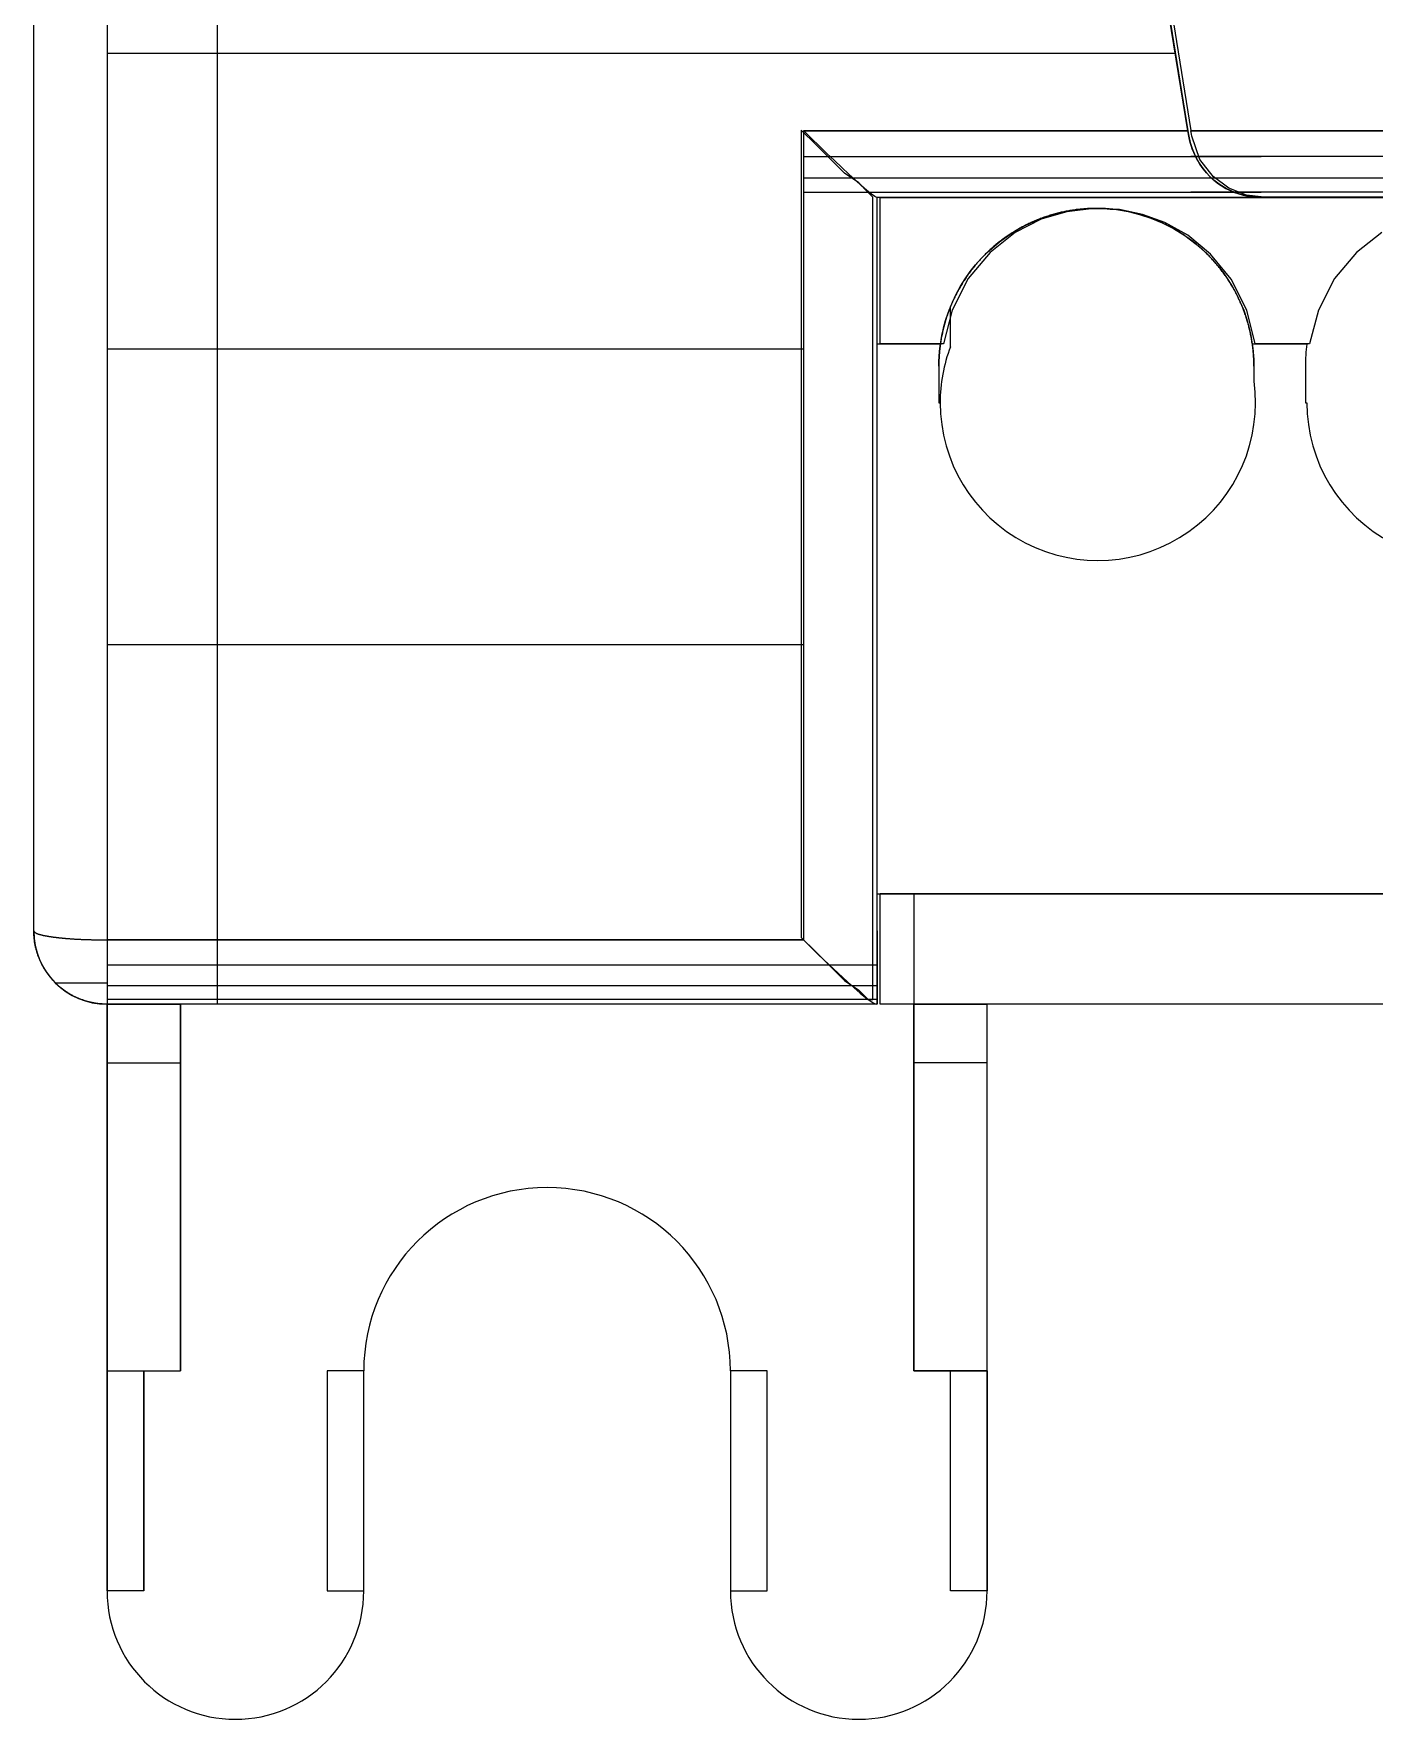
# Paper-space layout 'Sample Network Drawing - A1 Sheet' of a CAD drawing. Extents: x 49 to 806, y 22 to 564.
# Drawn here: x 716.643 to 718.471, y 238.801 to 241.099 of the extents above; entities that cross this region are included whole.
import ezdxf

# ---------------------------------------------------------------- set-up
doc = ezdxf.new("R2010")
doc.units = 0
doc.layers.add('N-EQPM', color=4, linetype='Continuous', lineweight=25)

psp = doc.layouts.new('Sample Network Drawing - A1 Sheet')

# ---------------------------------------------------------------- linework, layer by layer
at = {"layer": 'N-EQPM'}
for p, q in [((716.6428, 239.8761), (716.6428, 242.4011)), ((716.8928, 242.4011), (716.8928, 239.7761)), ((718.3166, 240.8761), (717.7924, 240.8761)), ((717.7928, 240.8761), (717.7928, 240.8761)), ((726.3928, 240.8761), (717.7928, 240.8761)), ((717.7928, 239.7761), (717.7928, 240.8761)), ((717.7928, 240.8761), (717.7928, 240.8761)), ((717.7928, 240.6761), (717.7928, 240.8761)), ((718.3166, 240.8761), (718.3166, 240.8761)), ((725.8349, 240.8761), (718.3166, 240.8761)), ((717.8928, 240.7275), (717.8928, 240.7275)), ((717.8928, 240.6725), (717.8928, 240.7275)), ((717.8928, 240.6725), (717.8928, 240.7275)), ((717.8928, 240.6725), (717.8928, 240.7275)), ((717.7928, 239.9261), (717.7928, 240.6761)), ((717.8789, 240.6761), (717.7928, 240.6761)), ((717.7928, 239.9261), (717.7928, 240.6761)), ((717.8928, 240.6725), (717.8928, 240.6725)), ((718.3789, 240.6761), (718.3047, 240.6761)), ((717.8768, 240.6461), (717.8768, 240.6461)), ((717.8768, 240.6461), (717.8768, 240.5961)), ((717.8768, 240.6461), (717.8768, 240.5961)), ((717.8768, 240.6461), (717.8768, 240.5961)), ((717.8768, 240.6461), (717.8768, 240.5961)), ((718.3068, 240.6254), (718.3068, 240.6461)), ((718.3768, 240.6461), (718.3768, 240.5961)), ((717.8768, 240.5961), (717.8768, 240.5961)), ((717.8788, 240.5961), (717.8768, 240.5961)), ((717.8768, 240.5961), (717.8788, 240.5961)), ((718.3768, 240.5961), (718.3788, 240.5961)), ((726.3928, 239.9261), (717.7928, 239.9261)), ((717.7928, 239.7761), (717.7928, 239.9261)), ((717.8428, 239.9261), (717.8428, 239.9261)), ((717.8428, 239.9261), (717.8428, 239.9261)), ((717.8428, 239.9261), (717.8428, 239.2761)), ((717.8428, 239.9261), (717.8429, 239.7761)), ((717.7928, 239.8761), (717.7928, 239.7761)), ((717.7928, 239.8761), (717.7928, 239.7761)), ((717.7928, 239.8761), (717.7928, 239.8761)), ((717.7928, 239.8761), (717.7928, 239.8761)), ((717.7928, 239.8761), (717.7928, 239.7761)), ((716.7428, 239.6961), (716.7428, 239.7761)), ((716.7428, 239.7761), (716.8428, 239.7761)), ((716.7428, 239.6961), (716.7428, 239.7761)), ((716.7428, 239.7761), (716.7428, 239.7761)), ((716.7428, 239.7761), (716.7428, 238.9761)), ((716.7428, 239.7761), (716.7428, 238.9761)), ((716.8428, 239.6961), (716.8428, 239.7761)), ((716.8428, 239.7761), (716.8428, 239.7761)), ((716.8428, 239.7761), (716.8428, 239.2761)), ((716.8428, 239.6961), (716.8428, 239.7761)), ((717.7928, 239.7761), (716.8928, 239.7761)), ((717.7928, 239.7761), (717.7928, 239.7761)), ((717.7928, 239.7761), (717.7928, 239.7761)), ((717.8428, 239.6961), (717.8428, 239.7761)), ((717.8428, 239.7761), (717.9428, 239.7761)), ((717.8429, 239.7761), (717.8428, 239.7761)), ((717.8428, 239.6961), (717.8428, 239.7761)), ((717.9428, 239.6961), (717.9428, 239.7761)), ((717.9428, 238.9761), (717.9428, 239.7761)), ((717.9428, 239.7761), (717.9428, 239.7761)), ((717.9428, 239.6961), (717.9428, 239.7761)), ((717.9428, 238.9761), (717.9428, 239.7761)), ((719.4078, 239.7761), (717.9428, 239.7761)), ((716.7428, 239.6961), (716.8428, 239.6961)), ((716.7428, 239.2761), (716.7428, 239.6961)), ((716.7428, 239.6961), (716.8428, 239.6961)), ((716.7428, 239.2761), (716.7428, 239.6961)), ((716.8428, 239.2761), (716.8428, 239.6961)), ((716.8428, 239.2761), (716.8428, 239.6961)), ((717.9428, 239.6961), (717.8428, 239.6961)), ((717.8428, 239.2761), (717.8428, 239.6961)), ((717.9428, 239.6961), (717.8428, 239.6961)), ((717.8428, 239.2761), (717.8428, 239.6961)), ((717.9428, 239.2761), (717.9428, 239.6961)), ((717.9428, 239.2761), (717.9428, 239.6961)), ((716.7428, 239.2761), (716.8428, 239.2761)), ((716.7428, 239.2761), (716.8428, 239.2761)), ((716.7428, 239.2761), (716.7428, 239.2761)), ((716.7428, 239.2761), (716.7928, 239.2761)), ((716.7428, 239.2761), (716.7428, 239.2761)), ((716.7428, 239.2761), (716.7428, 238.9761)), ((716.7928, 239.2761), (716.8428, 239.2761)), ((716.8428, 239.2761), (716.8428, 239.2761)), ((716.8428, 239.2761), (716.8428, 239.2761)), ((717.0928, 238.9761), (717.0928, 239.2761)), ((717.5928, 239.2761), (717.5928, 239.2761)), ((717.5928, 239.2761), (717.5928, 238.9761)), ((717.5928, 239.2761), (717.5928, 238.9761)), ((717.5928, 239.2761), (717.5928, 238.9761)), ((717.9428, 239.2761), (717.8428, 239.2761)), ((717.8428, 239.2761), (717.8428, 239.2761)), ((717.9428, 239.2761), (717.8428, 239.2761)), ((717.8428, 239.2761), (717.8428, 239.2761)), ((717.8428, 239.2761), (717.8928, 239.2761)), ((717.8928, 239.2761), (717.9428, 239.2761)), ((717.9428, 239.2761), (717.9428, 239.2761)), ((717.9428, 238.9761), (717.9428, 239.2761)), ((717.9428, 239.2761), (717.9428, 239.2761)), ((716.7428, 238.9761), (716.7428, 238.9761)), ((717.5928, 238.9761), (717.5928, 238.9761)), ((717.9428, 238.9761), (717.9428, 238.9761))]:
    psp.add_line(p, q, dxfattribs=at)
at = {"layer": 'N-EQPM', "flags": 128}
for points in [[(718.2167, 240.9669), (718.2171, 240.9644), (718.2175, 240.962), (718.2179, 240.9596), (718.2175, 240.962), (718.2171, 240.9644), (718.2167, 240.9669), (718.1757, 241.2213), (718.1381, 241.4761), (718.1757, 241.2214)], [(717.7872, 239.7823), (717.7872, 240.147), (717.7872, 240.5117), (717.7872, 240.8764), (717.7807, 240.883), (717.7677, 240.896), (717.7482, 240.909), (717.7286, 240.9285), (717.7091, 240.9481), (717.6895, 240.9676), (717.6895, 240.6029), (717.6895, 240.2317), (717.6895, 239.867), (717.7091, 239.8474), (717.7286, 239.8279), (717.7482, 239.8083), (717.7677, 239.7953), (717.7807, 239.7823)], [(717.7926, 240.8762), (717.7899, 240.8774), (717.7852, 240.8807), (717.779, 240.8857), (717.7717, 240.8921), (717.7634, 240.8995), (717.7543, 240.9078), (717.7447, 240.9167), (717.7347, 240.9262), (717.7244, 240.9361), (717.7139, 240.9463), (717.7035, 240.9565), (717.6931, 240.9668), (718.2165, 240.9668), (718.217, 240.9644), (718.2174, 240.962), (718.2178, 240.9596), (718.2196, 240.9509), (718.2221, 240.9427), (718.2288, 240.9278), (718.2371, 240.9151), (718.2467, 240.9044), (718.2572, 240.8955), (718.2685, 240.8883), (718.2802, 240.8829), (718.2922, 240.8791), (718.3042, 240.8769), (718.3163, 240.8762)], [(718.2208, 240.9669), (725.9302, 240.9669), (725.9227, 240.9376), (725.9094, 240.9147), (725.8919, 240.8972), (725.8722, 240.8854), (725.8515, 240.8786), (725.8308, 240.8764), (718.3205, 240.8764), (718.2966, 240.8793), (718.2726, 240.8886), (718.2512, 240.9047), (718.2329, 240.9279), (718.2218, 240.9597), (718.2215, 240.9622), (718.2211, 240.9648)], [(718.3166, 240.8761), (718.3105, 240.8763), (718.3045, 240.8769), (718.2985, 240.8778), (718.2925, 240.8791), (718.2865, 240.8808), (718.2805, 240.8829), (718.2746, 240.8854), (718.2688, 240.8883), (718.2631, 240.8917), (718.2575, 240.8955), (718.2522, 240.8997), (718.247, 240.9043), (718.2421, 240.9095), (718.2374, 240.9151), (718.2331, 240.9212), (718.2291, 240.9278), (718.2255, 240.935), (718.2224, 240.9427), (718.2199, 240.9509), (718.2189, 240.9552), (718.2181, 240.9596), (718.2189, 240.9552), (718.2199, 240.9509), (718.2224, 240.9427), (718.2255, 240.935), (718.2291, 240.9278), (718.2331, 240.9212), (718.2374, 240.9151), (718.2421, 240.9095), (718.247, 240.9043), (718.2522, 240.8997), (718.2575, 240.8955), (718.2631, 240.8917), (718.2688, 240.8883), (718.2746, 240.8854), (718.2805, 240.8829), (718.2865, 240.8808), (718.2925, 240.8791), (718.2985, 240.8778), (718.3045, 240.8769), (718.3105, 240.8763)], [(717.877, 240.6462), (717.877, 240.6479), (717.8771, 240.6497), (717.8771, 240.6515), (717.8771, 240.6532), (717.8772, 240.655), (717.8773, 240.6568), (717.8774, 240.6585), (717.8775, 240.6603), (717.8776, 240.6621), (717.8778, 240.6638), (717.8779, 240.6656), (717.8781, 240.6674), (717.8783, 240.6691), (717.8785, 240.6709), (717.8787, 240.6726), (717.8789, 240.6744), (717.8791, 240.6761), (717.8811, 240.6878), (717.8837, 240.6994), (717.887, 240.7109), (717.8909, 240.7222), (717.8955, 240.7334), (717.9008, 240.7444), (717.9066, 240.7551), (717.913, 240.7653), (717.9199, 240.775), (717.9272, 240.7843), (717.9349, 240.793), (717.9429, 240.8011), (717.9597, 240.8157), (717.9772, 240.828), (717.9948, 240.838), (718.0123, 240.8459), (718.0297, 240.852), (718.0475, 240.8565), (718.0566, 240.8582), (718.0659, 240.8595), (718.0752, 240.8605), (718.0844, 240.861), (718.0934, 240.8612), (718.1021, 240.8609), (718.1107, 240.8603), (718.1191, 240.8594), (718.1351, 240.8567), (718.1506, 240.8529), (718.166, 240.8479), (718.1813, 240.8416), (718.1968, 240.8337), (718.2123, 240.8241), (718.2279, 240.8124), (718.2433, 240.7986), (718.2578, 240.7825), (718.2647, 240.7737), (718.2712, 240.7643), (718.2773, 240.7544), (718.283, 240.744), (718.2881, 240.7332), (718.2927, 240.7222), (718.2966, 240.7109), (718.2999, 240.6995), (718.3025, 240.6879), (718.3044, 240.6761), (718.3047, 240.6744), (718.3049, 240.6726), (718.3051, 240.6709), (718.3053, 240.6691), (718.3055, 240.6674), (718.3057, 240.6656), (718.3058, 240.6638), (718.306, 240.6621), (718.3061, 240.6603), (718.3062, 240.6585), (718.3063, 240.6568), (718.3064, 240.655), (718.3064, 240.6532), (718.3065, 240.6515), (718.3065, 240.6497), (718.3066, 240.6479), (718.3066, 240.6462), (718.3066, 240.6479), (718.3065, 240.6496), (718.3065, 240.6513), (718.3064, 240.6531), (718.3064, 240.6548), (718.3063, 240.6565), (718.3062, 240.6583), (718.3061, 240.66), (718.306, 240.6617), (718.3059, 240.6634), (718.3057, 240.6652), (718.3056, 240.6669), (718.3054, 240.6686), (718.3052, 240.6703), (718.305, 240.6721), (718.3048, 240.6738), (718.3045, 240.6755), (718.3043, 240.6772), (718.304, 240.6789), (718.3038, 240.6806), (718.3035, 240.6823), (718.3032, 240.684), (718.3029, 240.6857), (718.3026, 240.6874), (718.3022, 240.6891), (718.3019, 240.6908), (718.3015, 240.6925), (718.3011, 240.6942), (718.3007, 240.6959), (718.3003, 240.6976), (718.2999, 240.6993), (718.2995, 240.7009), (718.299, 240.7026), (718.2986, 240.7043), (718.2981, 240.7059), (718.2976, 240.7076), (718.2971, 240.7093), (718.2966, 240.7109), (718.2961, 240.7125), (718.2955, 240.7142), (718.295, 240.7158), (718.2944, 240.7175), (718.2938, 240.7191), (718.2932, 240.7207), (718.2926, 240.7223), (718.292, 240.724), (718.2914, 240.7256), (718.2907, 240.7272), (718.2901, 240.7288), (718.2894, 240.7304), (718.2887, 240.732), (718.288, 240.7335), (718.2873, 240.7351), (718.2866, 240.7367), (718.2858, 240.7383), (718.2851, 240.7398), (718.2843, 240.7414), (718.2836, 240.7429), (718.2828, 240.7445), (718.282, 240.746), (718.2812, 240.7476), (718.2804, 240.7491), (718.2795, 240.7506), (718.2787, 240.7521), (718.2778, 240.7536), (718.277, 240.7551), (718.2761, 240.7566), (718.2752, 240.758), (718.2743, 240.7595), (718.2733, 240.761), (718.2724, 240.7625), (718.2715, 240.7639), (718.2705, 240.7654), (718.2696, 240.7668), (718.2686, 240.7682), (718.2676, 240.7696), (718.2666, 240.7711), (718.2656, 240.7725), (718.2646, 240.7738), (718.2635, 240.7752), (718.2625, 240.7766), (718.2614, 240.778), (718.2604, 240.7794), (718.2593, 240.7807), (718.2582, 240.7821), (718.2571, 240.7834), (718.256, 240.7847), (718.2549, 240.786), (718.2537, 240.7874), (718.2526, 240.7887), (718.2514, 240.7899), (718.2503, 240.7912), (718.2491, 240.7925), (718.2479, 240.7938), (718.2467, 240.795), (718.2455, 240.7963), (718.2443, 240.7975), (718.2431, 240.7987), (718.2419, 240.7999), (718.2406, 240.8011), (718.2394, 240.8023), (718.2381, 240.8035), (718.2368, 240.8047), (718.2356, 240.8058), (718.2343, 240.807), (718.233, 240.8082), (718.2317, 240.8093), (718.2304, 240.8104), (718.229, 240.8115), (718.2277, 240.8126), (718.2264, 240.8137), (718.225, 240.8148), (718.2236, 240.8158), (718.2223, 240.8169), (718.2209, 240.818), (718.2195, 240.819), (718.2181, 240.82), (718.2167, 240.821), (718.2153, 240.822), (718.2139, 240.823), (718.2125, 240.824), (718.211, 240.825), (718.2096, 240.8259), (718.2081, 240.8269), (718.2067, 240.8278), (718.2052, 240.8287), (718.2037, 240.8296), (718.2023, 240.8305), (718.2008, 240.8314), (718.1993, 240.8323), (718.1978, 240.8331), (718.1963, 240.834), (718.1948, 240.8348), (718.1932, 240.8356), (718.1917, 240.8364), (718.1902, 240.8373), (718.1886, 240.838), (718.1871, 240.8388), (718.1855, 240.8396), (718.184, 240.8403), (718.1824, 240.8411), (718.1808, 240.8418), (718.1793, 240.8425), (718.1777, 240.8432), (718.1761, 240.8439), (718.1745, 240.8446), (718.1729, 240.8452), (718.1713, 240.8459), (718.1697, 240.8465), (718.1681, 240.8471), (718.1665, 240.8477), (718.1648, 240.8483), (718.1632, 240.8489), (718.1616, 240.8495), (718.1599, 240.85), (718.1583, 240.8506), (718.1567, 240.8511), (718.155, 240.8516), (718.1533, 240.8521), (718.1517, 240.8526), (718.15, 240.8531), (718.1484, 240.8535), (718.1467, 240.854), (718.145, 240.8544), (718.1433, 240.8549), (718.1417, 240.8553), (718.14, 240.8557), (718.1383, 240.856), (718.1366, 240.8564), (718.1349, 240.8568), (718.1332, 240.8571), (718.1315, 240.8574), (718.1298, 240.8577), (718.1281, 240.858), (718.1264, 240.8583), (718.1247, 240.8586), (718.123, 240.8589), (718.1213, 240.8591), (718.1196, 240.8593), (718.1178, 240.8596), (718.1161, 240.8598), (718.1144, 240.86), (718.1127, 240.8601), (718.111, 240.8603), (718.1093, 240.8604), (718.1075, 240.8606), (718.1058, 240.8607), (718.1041, 240.8608), (718.1023, 240.8609), (718.1006, 240.861), (718.0989, 240.861), (718.0972, 240.8611), (718.0954, 240.8611), (718.0937, 240.8611), (718.092, 240.8612), (718.0903, 240.8611), (718.0885, 240.8611), (718.0868, 240.8611), (718.0851, 240.861), (718.0833, 240.861), (718.0816, 240.8609), (718.0799, 240.8608), (718.0782, 240.8607), (718.0764, 240.8606), (718.0747, 240.8605), (718.073, 240.8603), (718.0713, 240.8602), (718.0695, 240.86), (718.0678, 240.8598), (718.0661, 240.8596), (718.0644, 240.8594), (718.0627, 240.8592), (718.061, 240.8589), (718.0593, 240.8587), (718.0575, 240.8584), (718.0558, 240.8581), (718.0541, 240.8578), (718.0524, 240.8575), (718.0507, 240.8572), (718.049, 240.8568), (718.0473, 240.8565), (718.0457, 240.8561), (718.044, 240.8558), (718.0423, 240.8554), (718.0406, 240.855), (718.0389, 240.8545), (718.0373, 240.8541), (718.0356, 240.8537), (718.0339, 240.8532), (718.0323, 240.8527), (718.0306, 240.8522), (718.0289, 240.8517), (718.0273, 240.8512), (718.0256, 240.8507), (718.024, 240.8502), (718.0224, 240.8496), (718.0207, 240.849), (718.0191, 240.8485), (718.0175, 240.8479), (718.0158, 240.8473), (718.0142, 240.8466), (718.0126, 240.846), (718.011, 240.8454), (718.0094, 240.8447), (718.0078, 240.844), (718.0062, 240.8434), (718.0047, 240.8427), (718.0031, 240.8419), (718.0015, 240.8412), (717.9999, 240.8405), (717.9984, 240.8398), (717.9968, 240.839), (717.9953, 240.8382), (717.9937, 240.8374), (717.9922, 240.8366), (717.9907, 240.8358), (717.9891, 240.835), (717.9876, 240.8342), (717.9861, 240.8333), (717.9846, 240.8325), (717.9831, 240.8316), (717.9816, 240.8307), (717.9802, 240.8298), (717.9787, 240.8289), (717.9772, 240.828), (717.9758, 240.8271), (717.9743, 240.8261), (717.9729, 240.8252), (717.9714, 240.8242), (717.97, 240.8232), (717.9686, 240.8222), (717.9672, 240.8212), (717.9658, 240.8202), (717.9644, 240.8192), (717.963, 240.8182), (717.9616, 240.8171), (717.9602, 240.8161), (717.9589, 240.815), (717.9575, 240.814), (717.9562, 240.8129), (717.9548, 240.8118), (717.9535, 240.8106), (717.9522, 240.8095), (717.9509, 240.8084), (717.9496, 240.8073), (717.9483, 240.8061), (717.947, 240.8049), (717.9457, 240.8038), (717.9445, 240.8026), (717.9432, 240.8014), (717.942, 240.8002), (717.9407, 240.799), (717.9395, 240.7978), (717.9383, 240.7965), (717.9371, 240.7953), (717.9359, 240.7941), (717.9347, 240.7928), (717.9335, 240.7915), (717.9324, 240.7902), (717.9312, 240.7889), (717.9301, 240.7876), (717.929, 240.7863), (717.9278, 240.785), (717.9267, 240.7837), (717.9256, 240.7824), (717.9245, 240.781), (717.9234, 240.7797), (717.9224, 240.7783), (717.9213, 240.7769), (717.9203, 240.7755), (717.9192, 240.7742), (717.9182, 240.7728), (717.9172, 240.7714), (717.9162, 240.77), (717.9152, 240.7685), (717.9142, 240.7671), (717.9133, 240.7657), (717.9123, 240.7642), (717.9114, 240.7628), (717.9104, 240.7613), (717.9095, 240.7599), (717.9086, 240.7584), (717.9077, 240.7569), (717.9068, 240.7554), (717.9059, 240.7539), (717.9051, 240.7524), (717.9043, 240.7509), (717.9034, 240.7494), (717.9026, 240.7479), (717.9018, 240.7464), (717.901, 240.7448), (717.9002, 240.7433), (717.8994, 240.7417), (717.8987, 240.7402), (717.8979, 240.7386), (717.8972, 240.7371), (717.8964, 240.7355), (717.8957, 240.7339), (717.895, 240.7323), (717.8943, 240.7307), (717.8937, 240.7291), (717.893, 240.7275), (717.8924, 240.7259), (717.8917, 240.7243), (717.8911, 240.7227), (717.8905, 240.7211), (717.8899, 240.7194), (717.8893, 240.7178), (717.8887, 240.7162), (717.8882, 240.7145), (717.8876, 240.7128), (717.8871, 240.7112), (717.8866, 240.7095), (717.8861, 240.7079), (717.8856, 240.7062), (717.8851, 240.7045), (717.8846, 240.7029), (717.8842, 240.7012), (717.8837, 240.6995), (717.8833, 240.6978), (717.8829, 240.6961), (717.8825, 240.6944), (717.8821, 240.6927), (717.8818, 240.691), (717.8814, 240.6893), (717.8811, 240.6876), (717.8807, 240.6859), (717.8804, 240.6842), (717.8801, 240.6825), (717.8798, 240.6808), (717.8796, 240.6791), (717.8793, 240.6773), (717.8791, 240.6756), (717.8788, 240.6739), (717.8786, 240.6722), (717.8784, 240.6704), (717.8782, 240.6687), (717.878, 240.667), (717.8779, 240.6652), (717.8777, 240.6635), (717.8776, 240.6618), (717.8775, 240.66), (717.8774, 240.6583), (717.8773, 240.6566), (717.8772, 240.6548), (717.8771, 240.6531), (717.8771, 240.6514), (717.877, 240.6496), (717.877, 240.6479)], [(716.7428, 239.8637), (716.7428, 239.8626), (716.7428, 239.8615), (716.7428, 239.8604), (716.7428, 239.8593), (716.7428, 239.8582), (716.7428, 239.8571), (716.7428, 239.8559), (716.7428, 239.8548), (716.7428, 239.8537), (716.7428, 239.8526), (716.7428, 239.8515), (716.7428, 239.8504), (716.7428, 239.8493), (716.7428, 239.8483), (716.7428, 239.8472), (716.7428, 239.8461), (716.7428, 239.845), (716.7428, 239.844), (716.7428, 239.8429), (716.7428, 239.8418), (716.7428, 239.8408), (716.7428, 239.8397), (716.7428, 239.8387), (716.7428, 239.8376), (716.7428, 239.8366), (716.7428, 239.8355), (716.7428, 239.8345), (716.7428, 239.8335), (716.7428, 239.8325), (716.7428, 239.8315), (716.7428, 239.8304), (716.7428, 239.8294), (716.7428, 239.8284), (716.7428, 239.8275), (716.7428, 239.8265), (716.7428, 239.8255), (716.7428, 239.8245), (716.7428, 239.8236), (716.7428, 239.8226), (716.7428, 239.8217), (716.7428, 239.8207), (716.7428, 239.8198), (716.7428, 239.8188), (716.7428, 239.8179), (716.7428, 239.817), (716.7428, 239.8161), (716.7428, 239.8152), (716.7428, 239.8143), (716.7428, 239.8134), (716.7428, 239.8125), (716.7428, 239.8117), (716.7428, 239.8108), (716.7428, 239.81), (716.7428, 239.8091), (716.7428, 239.8083), (716.7428, 239.8075), (716.7428, 239.8067), (716.7428, 239.8058), (716.7428, 239.805), (716.7428, 239.8043), (716.7428, 239.8035), (716.7428, 239.8027), (716.7428, 239.8019), (716.7428, 239.8012), (716.7428, 239.8004), (716.7428, 239.7997), (716.7428, 239.799), (716.7428, 239.7983), (716.7428, 239.7976), (716.7428, 239.7969), (716.7428, 239.7962), (716.7428, 239.7955), (716.7428, 239.7949), (716.7428, 239.7942), (716.7428, 239.7936), (716.7428, 239.7929), (716.7428, 239.7923), (716.7428, 239.7917), (716.7428, 239.7911), (716.7428, 239.7905), (716.7428, 239.7899), (716.7428, 239.7894), (716.7428, 239.7888), (716.7428, 239.7883), (716.7428, 239.7877), (716.7428, 239.7872), (716.7428, 239.7867), (716.7428, 239.7862), (716.7428, 239.7857), (716.7428, 239.7852), (716.7428, 239.7848), (716.7428, 239.7843), (716.7428, 239.7839), (716.7428, 239.7834), (716.7428, 239.783), (716.7428, 239.7826), (716.7428, 239.7822), (716.7428, 239.7819), (716.7428, 239.7815), (716.7428, 239.7811), (716.7428, 239.7808), (716.7428, 239.7804), (716.7428, 239.7801), (716.7428, 239.7798), (716.7428, 239.7795), (716.7428, 239.7792), (716.7428, 239.779), (716.7428, 239.7787), (716.7428, 239.7784), (716.7428, 239.7782), (716.7428, 239.778), (716.7428, 239.7778), (716.7428, 239.7776), (716.7428, 239.7774), (716.7428, 239.7772), (716.7428, 239.7771), (716.7428, 239.7769), (716.7428, 239.7768), (716.7428, 239.7767), (716.7428, 239.7766), (716.7428, 239.7765), (716.7428, 239.7764), (716.7428, 239.7763), (716.7428, 239.7762), (716.7428, 239.7762), (716.7428, 239.7762), (716.7428, 239.7762), (716.7417, 239.7762), (716.7405, 239.7762), (716.7394, 239.7762), (716.7383, 239.7762), (716.7371, 239.7763), (716.736, 239.7764), (716.7349, 239.7765), (716.7338, 239.7766), (716.7326, 239.7767), (716.7315, 239.7768), (716.7304, 239.7769), (716.7293, 239.7771), (716.7282, 239.7772), (716.7271, 239.7774), (716.7259, 239.7776), (716.7248, 239.7778), (716.7237, 239.778), (716.7226, 239.7782), (716.7215, 239.7784), (716.7204, 239.7787), (716.7193, 239.779), (716.7182, 239.7792), (716.7171, 239.7795), (716.716, 239.7798), (716.715, 239.7801), (716.7139, 239.7804), (716.7128, 239.7808), (716.7117, 239.7811), (716.7106, 239.7815), (716.7096, 239.7819), (716.7085, 239.7822), (716.7074, 239.7826), (716.7064, 239.783), (716.7054, 239.7834), (716.7043, 239.7839), (716.7033, 239.7843), (716.7022, 239.7848), (716.7012, 239.7852), (716.7002, 239.7857), (716.6992, 239.7862), (716.6981, 239.7867), (716.6971, 239.7872), (716.6961, 239.7877), (716.6951, 239.7883), (716.6941, 239.7888), (716.6932, 239.7894), (716.6922, 239.7899), (716.6912, 239.7905), (716.6903, 239.7911), (716.6893, 239.7917), (716.6884, 239.7923), (716.6874, 239.7929), (716.6865, 239.7936), (716.6855, 239.7942), (716.6846, 239.7949), (716.6837, 239.7955), (716.6828, 239.7962), (716.6819, 239.7969), (716.681, 239.7976), (716.6801, 239.7983), (716.6793, 239.799), (716.6784, 239.7997), (716.6775, 239.8004), (716.6767, 239.8012), (716.6758, 239.8019), (716.675, 239.8027), (716.6742, 239.8035), (716.6734, 239.8043), (716.6726, 239.805), (716.6718, 239.8058), (716.671, 239.8067), (716.6702, 239.8075), (716.6694, 239.8083), (716.6686, 239.8091), (716.6679, 239.81), (716.6672, 239.8108), (716.6664, 239.8117), (716.6657, 239.8125), (716.665, 239.8134), (716.6643, 239.8143), (716.6636, 239.8152), (716.6629, 239.8161), (716.6622, 239.817), (716.6616, 239.8179), (716.6609, 239.8188), (716.6603, 239.8198), (716.6597, 239.8207), (716.659, 239.8217), (716.6584, 239.8226), (716.6578, 239.8236), (716.6572, 239.8245), (716.6567, 239.8255), (716.6561, 239.8265), (716.6555, 239.8275), (716.655, 239.8284), (716.6545, 239.8295), (716.6539, 239.8304), (716.6534, 239.8315), (716.6529, 239.8325), (716.6524, 239.8335), (716.652, 239.8345), (716.6515, 239.8356), (716.651, 239.8366), (716.6506, 239.8376), (716.6502, 239.8387), (716.6498, 239.8397), (716.6494, 239.8408), (716.649, 239.8418), (716.6486, 239.8429), (716.6482, 239.844), (716.6479, 239.845), (716.6475, 239.8461), (716.6472, 239.8472), (716.6469, 239.8483), (716.6465, 239.8494), (716.6463, 239.8504), (716.646, 239.8515), (716.6457, 239.8526), (716.6454, 239.8537), (716.6452, 239.8548), (716.645, 239.856), (716.6447, 239.8571), (716.6445, 239.8582), (716.6443, 239.8593), (716.6441, 239.8604), (716.644, 239.8615), (716.6438, 239.8626), (716.6437, 239.8638), (716.6435, 239.8649), (716.6434, 239.866), (716.6433, 239.8671), (716.6432, 239.8682), (716.6431, 239.8694), (716.6431, 239.8705), (716.643, 239.8716), (716.643, 239.8728), (716.6429, 239.8739), (716.6429, 239.875), (716.6429, 239.8762), (716.6429, 239.8761), (716.6429, 239.876), (716.6429, 239.8759), (716.6429, 239.8758), (716.643, 239.8757), (716.643, 239.8756), (716.643, 239.8756), (716.643, 239.8755), (716.6431, 239.8754), (716.6431, 239.8753), (716.6432, 239.8752), (716.6432, 239.8751), (716.6433, 239.8751), (716.6433, 239.875), (716.6434, 239.8749), (716.6435, 239.8748), (716.6435, 239.8747), (716.6436, 239.8747), (716.6437, 239.8746), (716.6438, 239.8745), (716.6439, 239.8744), (716.644, 239.8743), (716.6441, 239.8742), (716.6442, 239.8742), (716.6443, 239.8741), (716.6444, 239.874), (716.6445, 239.8739), (716.6447, 239.8738), (716.6448, 239.8737), (716.6449, 239.8737), (716.6451, 239.8736), (716.6452, 239.8735), (716.6453, 239.8734), (716.6455, 239.8733), (716.6456, 239.8733), (716.6458, 239.8732), (716.646, 239.8731), (716.6461, 239.873), (716.6463, 239.8729), (716.6465, 239.8729), (716.6467, 239.8728), (716.6468, 239.8727), (716.647, 239.8726), (716.6472, 239.8725), (716.6474, 239.8725), (716.6476, 239.8724), (716.6478, 239.8723), (716.648, 239.8722), (716.6482, 239.8721), (716.6485, 239.8721), (716.6487, 239.872), (716.6489, 239.8719), (716.6491, 239.8718), (716.6494, 239.8717), (716.6496, 239.8717), (716.6499, 239.8716), (716.6501, 239.8715), (716.6504, 239.8714), (716.6506, 239.8714), (716.6509, 239.8713), (716.6512, 239.8712), (716.6514, 239.8711), (716.6517, 239.871), (716.652, 239.871), (716.6523, 239.8709), (716.6526, 239.8708), (716.6528, 239.8708), (716.6531, 239.8707), (716.6534, 239.8706), (716.6537, 239.8705), (716.654, 239.8705), (716.6543, 239.8704), (716.6547, 239.8703), (716.655, 239.8702), (716.6553, 239.8702), (716.6556, 239.8701), (716.6559, 239.87), (716.6563, 239.8699), (716.6566, 239.8699), (716.657, 239.8698), (716.6573, 239.8697), (716.6577, 239.8697), (716.658, 239.8696), (716.6584, 239.8695), (716.6587, 239.8695), (716.6591, 239.8694), (716.6595, 239.8693), (716.6598, 239.8692), (716.6602, 239.8692), (716.6606, 239.8691), (716.661, 239.869), (716.6613, 239.869), (716.6617, 239.8689), (716.6621, 239.8688), (716.6625, 239.8688), (716.6629, 239.8687), (716.6633, 239.8686), (716.6637, 239.8686), (716.6642, 239.8685), (716.6646, 239.8684), (716.665, 239.8684), (716.6654, 239.8683), (716.6658, 239.8682), (716.6663, 239.8682), (716.6667, 239.8681), (716.6671, 239.868), (716.6676, 239.868), (716.668, 239.8679), (716.6685, 239.8679), (716.6689, 239.8678), (716.6694, 239.8677), (716.6698, 239.8677), (716.6703, 239.8676), (716.6708, 239.8675), (716.6712, 239.8675), (716.6717, 239.8674), (716.6721, 239.8674), (716.6726, 239.8673), (716.6731, 239.8673), (716.6736, 239.8672), (716.6741, 239.8671), (716.6746, 239.8671), (716.6751, 239.867), (716.6756, 239.867), (716.676, 239.8669), (716.6765, 239.8669), (716.6771, 239.8668), (716.6776, 239.8667), (716.6781, 239.8667), (716.6786, 239.8667), (716.6791, 239.8666), (716.6796, 239.8665), (716.6801, 239.8665), (716.6807, 239.8664), (716.6812, 239.8664), (716.6817, 239.8663), (716.6822, 239.8663), (716.6828, 239.8662), (716.6833, 239.8662), (716.6839, 239.8661), (716.6844, 239.8661), (716.685, 239.866), (716.6855, 239.866), (716.686, 239.8659), (716.6866, 239.8659), (716.6871, 239.8658), (716.6877, 239.8658), (716.6883, 239.8658), (716.6888, 239.8657), (716.6894, 239.8657), (716.69, 239.8656), (716.6905, 239.8656), (716.6911, 239.8655), (716.6917, 239.8655), (716.6923, 239.8654), (716.6928, 239.8654), (716.6934, 239.8654), (716.694, 239.8653), (716.6946, 239.8653), (716.6952, 239.8652), (716.6958, 239.8652), (716.6964, 239.8652), (716.697, 239.8651), (716.6976, 239.8651), (716.6982, 239.865), (716.6988, 239.865), (716.6994, 239.865), (716.7, 239.8649), (716.7006, 239.8649), (716.7012, 239.8649), (716.7018, 239.8648), (716.7024, 239.8648), (716.703, 239.8648), (716.7036, 239.8647), (716.7043, 239.8647), (716.7049, 239.8647), (716.7055, 239.8646), (716.7061, 239.8646), (716.7067, 239.8646), (716.7074, 239.8645), (716.708, 239.8645), (716.7086, 239.8645), (716.7093, 239.8645), (716.7099, 239.8644), (716.7105, 239.8644), (716.7112, 239.8644), (716.7118, 239.8643), (716.7124, 239.8643), (716.7131, 239.8643), (716.7137, 239.8643), (716.7143, 239.8643), (716.715, 239.8642), (716.7156, 239.8642), (716.7163, 239.8642), (716.7169, 239.8642), (716.7176, 239.8641), (716.7182, 239.8641), (716.7189, 239.8641), (716.7195, 239.8641), (716.7202, 239.8641), (716.7208, 239.8641), (716.7215, 239.864), (716.7221, 239.864), (716.7228, 239.864), (716.7235, 239.864), (716.7241, 239.864), (716.7248, 239.8639), (716.7254, 239.8639), (716.7261, 239.8639), (716.7268, 239.8639), (716.7274, 239.8639), (716.7281, 239.8639), (716.7288, 239.8639), (716.7294, 239.8638), (716.7301, 239.8638), (716.7308, 239.8638), (716.7314, 239.8638), (716.7321, 239.8638), (716.7328, 239.8638), (716.7334, 239.8638), (716.7341, 239.8638), (716.7347, 239.8638), (716.7354, 239.8638), (716.7361, 239.8638), (716.7368, 239.8638), (716.7374, 239.8638), (716.7381, 239.8638), (716.7388, 239.8638), (716.7394, 239.8637), (716.7401, 239.8637), (716.7408, 239.8637), (716.7415, 239.8637), (716.7421, 239.8637)], [(716.7433, 239.8637), (717.6923, 239.8637), (717.7128, 239.8436), (717.7332, 239.8242), (717.7526, 239.8064), (717.7698, 239.7913), (717.7772, 239.7853), (717.7835, 239.7805), (717.7884, 239.7773), (717.7914, 239.7762), (716.7433, 239.7762), (716.7433, 239.7762), (716.7433, 239.7763), (716.7433, 239.7764), (716.7433, 239.7766), (716.7433, 239.7768), (716.7433, 239.777), (716.7433, 239.7773), (716.7433, 239.7775), (716.7433, 239.7779), (716.7433, 239.7782), (716.7433, 239.7786), (716.7433, 239.7791), (716.7433, 239.7795), (716.7433, 239.78), (716.7433, 239.7806), (716.7433, 239.7811), (716.7433, 239.7817), (716.7433, 239.7823), (716.7433, 239.7829), (716.7433, 239.7837), (716.7433, 239.7844), (716.7433, 239.7851), (716.7433, 239.7859), (716.7433, 239.7867), (716.7433, 239.7876), (716.7433, 239.7884), (716.7433, 239.7894), (716.7433, 239.7903), (716.7433, 239.7913), (716.7433, 239.7922), (716.7433, 239.7932), (716.7433, 239.7943), (716.7433, 239.7954), (716.7433, 239.7965), (716.7433, 239.7976), (716.7433, 239.7988), (716.7433, 239.8), (716.7433, 239.8012), (716.7433, 239.8024), (716.7433, 239.8037), (716.7433, 239.805), (716.7433, 239.8063), (716.7433, 239.8076), (716.7433, 239.809), (716.7433, 239.8104), (716.7433, 239.8118), (716.7433, 239.8132), (716.7433, 239.8147), (716.7433, 239.8161), (716.7433, 239.8176), (716.7433, 239.8192), (716.7433, 239.8207), (716.7433, 239.8223), (716.7433, 239.8238), (716.7433, 239.8254), (716.7433, 239.827), (716.7433, 239.8286), (716.7433, 239.8303), (716.7433, 239.8319), (716.7433, 239.8336), (716.7433, 239.8353), (716.7433, 239.837), (716.7433, 239.8387), (716.7433, 239.8404), (716.7433, 239.8422), (716.7433, 239.8439), (716.7433, 239.8457), (716.7433, 239.8474), (716.7433, 239.8492), (716.7433, 239.851), (716.7433, 239.8528), (716.7433, 239.8546), (716.7433, 239.8564), (716.7433, 239.8582), (716.7433, 239.8601), (716.7433, 239.8619)], [(716.7928, 238.9762), (716.7918, 238.9762), (716.7908, 238.9762), (716.7898, 238.9762), (716.7888, 238.9762), (716.7879, 238.9762), (716.7869, 238.9762), (716.7859, 238.9762), (716.785, 238.9762), (716.784, 238.9762), (716.783, 238.9762), (716.782, 238.9762), (716.7811, 238.9762), (716.7801, 238.9762), (716.7792, 238.9762), (716.7783, 238.9762), (716.7773, 238.9762), (716.7764, 238.9762), (716.7755, 238.9762), (716.7745, 238.9762), (716.7736, 238.9762), (716.7727, 238.9762), (716.7719, 238.9762), (716.771, 238.9762), (716.7701, 238.9762), (716.7692, 238.9762), (716.7684, 238.9762), (716.7675, 238.9762), (716.7667, 238.9762), (716.7658, 238.9762), (716.765, 238.9762), (716.7642, 238.9762), (716.7634, 238.9762), (716.7626, 238.9762), (716.7618, 238.9762), (716.7611, 238.9762), (716.7603, 238.9762), (716.7596, 238.9762), (716.7589, 238.9762), (716.7581, 238.9762), (716.7574, 238.9762), (716.7567, 238.9762), (716.7561, 238.9762), (716.7554, 238.9762), (716.7548, 238.9762), (716.7542, 238.9762), (716.7535, 238.9762), (716.7529, 238.9762), (716.7523, 238.9762), (716.7518, 238.9762), (716.7512, 238.9762), (716.7507, 238.9762), (716.7502, 238.9762), (716.7497, 238.9762), (716.7492, 238.9762), (716.7487, 238.9762), (716.7483, 238.9762), (716.7478, 238.9762), (716.7474, 238.9762), (716.747, 238.9762), (716.7466, 238.9762), (716.7462, 238.9762), (716.7459, 238.9762), (716.7456, 238.9762), (716.7453, 238.9762), (716.745, 238.9762), (716.7447, 238.9762), (716.7444, 238.9762), (716.7442, 238.9762), (716.744, 238.9762), (716.7438, 238.9762), (716.7436, 238.9762), (716.7434, 238.9762), (716.7433, 238.9762), (716.7432, 238.9762), (716.7431, 238.9762), (716.743, 238.9762), (716.7429, 238.9762), (716.7428, 238.9762), (716.7428, 238.9762), (716.7428, 239.2761), (716.7428, 239.2761), (716.7429, 239.2761), (716.743, 239.2761), (716.7431, 239.2761), (716.7432, 239.2761), (716.7433, 239.2761), (716.7434, 239.2761), (716.7436, 239.2761), (716.7438, 239.2761), (716.744, 239.2761), (716.7442, 239.2761), (716.7444, 239.2761), (716.7447, 239.2761), (716.745, 239.2761), (716.7453, 239.2761), (716.7456, 239.2761), (716.7459, 239.2761), (716.7462, 239.2761), (716.7466, 239.2761), (716.747, 239.2761), (716.7474, 239.2761), (716.7478, 239.2761), (716.7483, 239.2761), (716.7487, 239.2761), (716.7492, 239.2761), (716.7497, 239.2761), (716.7502, 239.2761), (716.7507, 239.2761), (716.7512, 239.2761), (716.7518, 239.2761), (716.7523, 239.2761), (716.7529, 239.2761), (716.7535, 239.2761), (716.7542, 239.2761), (716.7548, 239.2761), (716.7554, 239.2761), (716.7561, 239.2761), (716.7567, 239.2761), (716.7574, 239.2761), (716.7581, 239.2761), (716.7589, 239.2761), (716.7596, 239.2761), (716.7603, 239.2761), (716.7611, 239.2761), (716.7618, 239.2761), (716.7626, 239.2761), (716.7634, 239.2761), (716.7642, 239.2761), (716.765, 239.2761), (716.7658, 239.2761), (716.7667, 239.2761), (716.7675, 239.2761), (716.7684, 239.2761), (716.7692, 239.2761), (716.7701, 239.2761), (716.771, 239.2761), (716.7719, 239.2761), (716.7727, 239.2761), (716.7736, 239.2761), (716.7745, 239.2761), (716.7755, 239.2761), (716.7764, 239.2761), (716.7773, 239.2761), (716.7783, 239.2761), (716.7792, 239.2761), (716.7801, 239.2761), (716.7811, 239.2761), (716.782, 239.2761), (716.783, 239.2761), (716.784, 239.2761), (716.785, 239.2761), (716.7859, 239.2761), (716.7869, 239.2761), (716.7879, 239.2761), (716.7888, 239.2761), (716.7898, 239.2761), (716.7908, 239.2761), (716.7918, 239.2761), (716.7928, 239.2761)], [(717.0428, 239.2761), (717.0428, 238.9762), (717.0438, 238.9762), (717.0448, 238.9762), (717.0458, 238.9762), (717.0467, 238.9762), (717.0477, 238.9762), (717.0487, 238.9762), (717.0497, 238.9762), (717.0506, 238.9762), (717.0516, 238.9762), (717.0526, 238.9762), (717.0535, 238.9762), (717.0545, 238.9762), (717.0554, 238.9762), (717.0564, 238.9762), (717.0573, 238.9762), (717.0583, 238.9762), (717.0592, 238.9762), (717.0601, 238.9762), (717.061, 238.9762), (717.0619, 238.9762), (717.0628, 238.9762), (717.0637, 238.9762), (717.0646, 238.9762), (717.0655, 238.9762), (717.0664, 238.9762), (717.0672, 238.9762), (717.0681, 238.9762), (717.0689, 238.9762), (717.0697, 238.9762), (717.0706, 238.9762), (717.0714, 238.9762), (717.0722, 238.9762), (717.0729, 238.9762), (717.0737, 238.9762), (717.0745, 238.9762), (717.0753, 238.9762), (717.076, 238.9762), (717.0767, 238.9762), (717.0774, 238.9762), (717.0781, 238.9762), (717.0788, 238.9762), (717.0795, 238.9762), (717.0801, 238.9762), (717.0808, 238.9762), (717.0814, 238.9762), (717.082, 238.9762), (717.0826, 238.9762), (717.0832, 238.9762), (717.0838, 238.9762), (717.0844, 238.9762), (717.0849, 238.9762), (717.0854, 238.9762), (717.0859, 238.9762), (717.0864, 238.9762), (717.0869, 238.9762), (717.0873, 238.9762), (717.0878, 238.9762), (717.0882, 238.9762), (717.0886, 238.9762), (717.089, 238.9762), (717.0893, 238.9762), (717.0897, 238.9762), (717.09, 238.9762), (717.0903, 238.9762), (717.0906, 238.9762), (717.0909, 238.9762), (717.0911, 238.9762), (717.0914, 238.9762), (717.0916, 238.9762), (717.0918, 238.9762), (717.092, 238.9762), (717.0922, 238.9762), (717.0923, 238.9762), (717.0924, 238.9762), (717.0925, 238.9762), (717.0926, 238.9762), (717.0927, 238.9762), (717.0927, 238.9762), (717.0928, 238.9762), (717.0928, 239.2761), (717.0927, 239.2761), (717.0927, 239.2761), (717.0926, 239.2761), (717.0925, 239.2761), (717.0924, 239.2761), (717.0923, 239.2761), (717.0922, 239.2761), (717.092, 239.2761), (717.0918, 239.2761), (717.0916, 239.2761), (717.0914, 239.2761), (717.0911, 239.2761), (717.0909, 239.2761), (717.0906, 239.2761), (717.0903, 239.2761), (717.09, 239.2761), (717.0897, 239.2761), (717.0893, 239.2761), (717.089, 239.2761), (717.0886, 239.2761), (717.0882, 239.2761), (717.0878, 239.2761), (717.0873, 239.2761), (717.0869, 239.2761), (717.0864, 239.2761), (717.0859, 239.2761), (717.0854, 239.2761), (717.0849, 239.2761), (717.0844, 239.2761), (717.0838, 239.2761), (717.0832, 239.2761), (717.0826, 239.2761), (717.082, 239.2761), (717.0814, 239.2761), (717.0808, 239.2761), (717.0801, 239.2761), (717.0795, 239.2761), (717.0788, 239.2761), (717.0781, 239.2761), (717.0774, 239.2761), (717.0767, 239.2761), (717.076, 239.2761), (717.0753, 239.2761), (717.0745, 239.2761), (717.0737, 239.2761), (717.0729, 239.2761), (717.0722, 239.2761), (717.0714, 239.2761), (717.0706, 239.2761), (717.0697, 239.2761), (717.0689, 239.2761), (717.0681, 239.2761), (717.0672, 239.2761), (717.0664, 239.2761), (717.0655, 239.2761), (717.0646, 239.2761), (717.0637, 239.2761), (717.0628, 239.2761), (717.0619, 239.2761), (717.061, 239.2761), (717.0601, 239.2761), (717.0592, 239.2761), (717.0583, 239.2761), (717.0573, 239.2761), (717.0564, 239.2761), (717.0554, 239.2761), (717.0545, 239.2761), (717.0535, 239.2761), (717.0526, 239.2761), (717.0516, 239.2761), (717.0506, 239.2761), (717.0497, 239.2761), (717.0487, 239.2761), (717.0477, 239.2761), (717.0467, 239.2761), (717.0458, 239.2761), (717.0448, 239.2761), (717.0438, 239.2761)], [(717.6428, 238.9762), (717.6428, 239.2761), (717.6418, 239.2761), (717.6408, 239.2761), (717.6398, 239.2761), (717.6388, 239.2761), (717.6379, 239.2761), (717.6369, 239.2761), (717.6359, 239.2761), (717.635, 239.2761), (717.634, 239.2761), (717.633, 239.2761), (717.632, 239.2761), (717.6311, 239.2761), (717.6301, 239.2761), (717.6292, 239.2761), (717.6283, 239.2761), (717.6273, 239.2761), (717.6264, 239.2761), (717.6255, 239.2761), (717.6245, 239.2761), (717.6236, 239.2761), (717.6227, 239.2761), (717.6219, 239.2761), (717.621, 239.2761), (717.6201, 239.2761), (717.6192, 239.2761), (717.6184, 239.2761), (717.6175, 239.2761), (717.6167, 239.2761), (717.6158, 239.2761), (717.615, 239.2761), (717.6142, 239.2761), (717.6134, 239.2761), (717.6126, 239.2761), (717.6118, 239.2761), (717.6111, 239.2761), (717.6103, 239.2761), (717.6096, 239.2761), (717.6089, 239.2761), (717.6081, 239.2761), (717.6074, 239.2761), (717.6067, 239.2761), (717.6061, 239.2761), (717.6054, 239.2761), (717.6048, 239.2761), (717.6042, 239.2761), (717.6035, 239.2761), (717.6029, 239.2761), (717.6023, 239.2761), (717.6018, 239.2761), (717.6012, 239.2761), (717.6007, 239.2761), (717.6002, 239.2761), (717.5997, 239.2761), (717.5992, 239.2761), (717.5987, 239.2761), (717.5983, 239.2761), (717.5978, 239.2761), (717.5974, 239.2761), (717.597, 239.2761), (717.5966, 239.2761), (717.5962, 239.2761), (717.5959, 239.2761), (717.5956, 239.2761), (717.5953, 239.2761), (717.595, 239.2761), (717.5947, 239.2761), (717.5944, 239.2761), (717.5942, 239.2761), (717.594, 239.2761), (717.5938, 239.2761), (717.5936, 239.2761), (717.5934, 239.2761), (717.5933, 239.2761), (717.5932, 239.2761), (717.5931, 239.2761), (717.593, 239.2761), (717.5929, 239.2761), (717.5928, 239.2761), (717.5928, 239.2761), (717.5928, 238.9762), (717.5928, 238.9762), (717.5929, 238.9762), (717.593, 238.9762), (717.5931, 238.9762), (717.5932, 238.9762), (717.5933, 238.9762), (717.5934, 238.9762), (717.5936, 238.9762), (717.5938, 238.9762), (717.594, 238.9762), (717.5942, 238.9762), (717.5944, 238.9762), (717.5947, 238.9762), (717.595, 238.9762), (717.5953, 238.9762), (717.5956, 238.9762), (717.5959, 238.9762), (717.5962, 238.9762), (717.5966, 238.9762), (717.597, 238.9762), (717.5974, 238.9762), (717.5978, 238.9762), (717.5983, 238.9762), (717.5987, 238.9762), (717.5992, 238.9762), (717.5997, 238.9762), (717.6002, 238.9762), (717.6007, 238.9762), (717.6012, 238.9762), (717.6018, 238.9762), (717.6023, 238.9762), (717.6029, 238.9762), (717.6035, 238.9762), (717.6042, 238.9762), (717.6048, 238.9762), (717.6054, 238.9762), (717.6061, 238.9762), (717.6067, 238.9762), (717.6074, 238.9762), (717.6081, 238.9762), (717.6089, 238.9762), (717.6096, 238.9762), (717.6103, 238.9762), (717.6111, 238.9762), (717.6118, 238.9762), (717.6126, 238.9762), (717.6134, 238.9762), (717.6142, 238.9762), (717.615, 238.9762), (717.6158, 238.9762), (717.6167, 238.9762), (717.6175, 238.9762), (717.6184, 238.9762), (717.6192, 238.9762), (717.6201, 238.9762), (717.621, 238.9762), (717.6219, 238.9762), (717.6227, 238.9762), (717.6236, 238.9762), (717.6245, 238.9762), (717.6255, 238.9762), (717.6264, 238.9762), (717.6273, 238.9762), (717.6283, 238.9762), (717.6292, 238.9762), (717.6301, 238.9762), (717.6311, 238.9762), (717.632, 238.9762), (717.633, 238.9762), (717.634, 238.9762), (717.635, 238.9762), (717.6359, 238.9762), (717.6369, 238.9762), (717.6379, 238.9762), (717.6388, 238.9762), (717.6398, 238.9762), (717.6408, 238.9762), (717.6418, 238.9762)], [(717.9428, 239.2761), (717.9428, 238.9762), (717.9427, 238.9762), (717.9427, 238.9762), (717.9426, 238.9762), (717.9425, 238.9762), (717.9424, 238.9762), (717.9423, 238.9762), (717.9422, 238.9762), (717.942, 238.9762), (717.9418, 238.9762), (717.9416, 238.9762), (717.9414, 238.9762), (717.9411, 238.9762), (717.9409, 238.9762), (717.9406, 238.9762), (717.9403, 238.9762), (717.94, 238.9762), (717.9397, 238.9762), (717.9393, 238.9762), (717.939, 238.9762), (717.9386, 238.9762), (717.9382, 238.9762), (717.9378, 238.9762), (717.9373, 238.9762), (717.9369, 238.9762), (717.9364, 238.9762), (717.9359, 238.9762), (717.9354, 238.9762), (717.9349, 238.9762), (717.9344, 238.9762), (717.9338, 238.9762), (717.9332, 238.9762), (717.9326, 238.9762), (717.932, 238.9762), (717.9314, 238.9762), (717.9308, 238.9762), (717.9301, 238.9762), (717.9295, 238.9762), (717.9288, 238.9762), (717.9281, 238.9762), (717.9274, 238.9762), (717.9267, 238.9762), (717.926, 238.9762), (717.9253, 238.9762), (717.9245, 238.9762), (717.9237, 238.9762), (717.9229, 238.9762), (717.9222, 238.9762), (717.9214, 238.9762), (717.9206, 238.9762), (717.9197, 238.9762), (717.9189, 238.9762), (717.9181, 238.9762), (717.9172, 238.9762), (717.9164, 238.9762), (717.9155, 238.9762), (717.9146, 238.9762), (717.9137, 238.9762), (717.9128, 238.9762), (717.9119, 238.9762), (717.911, 238.9762), (717.9101, 238.9762), (717.9092, 238.9762), (717.9083, 238.9762), (717.9073, 238.9762), (717.9064, 238.9762), (717.9054, 238.9762), (717.9045, 238.9762), (717.9035, 238.9762), (717.9026, 238.9762), (717.9016, 238.9762), (717.9006, 238.9762), (717.8997, 238.9762), (717.8987, 238.9762), (717.8977, 238.9762), (717.8967, 238.9762), (717.8958, 238.9762), (717.8948, 238.9762), (717.8938, 238.9762), (717.8928, 238.9762), (717.8928, 239.2761), (717.8938, 239.2761), (717.8948, 239.2761), (717.8958, 239.2761), (717.8967, 239.2761), (717.8977, 239.2761), (717.8987, 239.2761), (717.8997, 239.2761), (717.9006, 239.2761), (717.9016, 239.2761), (717.9026, 239.2761), (717.9035, 239.2761), (717.9045, 239.2761), (717.9054, 239.2761), (717.9064, 239.2761), (717.9073, 239.2761), (717.9083, 239.2761), (717.9092, 239.2761), (717.9101, 239.2761), (717.911, 239.2761), (717.9119, 239.2761), (717.9128, 239.2761), (717.9137, 239.2761), (717.9146, 239.2761), (717.9155, 239.2761), (717.9164, 239.2761), (717.9172, 239.2761), (717.9181, 239.2761), (717.9189, 239.2761), (717.9197, 239.2761), (717.9206, 239.2761), (717.9214, 239.2761), (717.9222, 239.2761), (717.9229, 239.2761), (717.9237, 239.2761), (717.9245, 239.2761), (717.9253, 239.2761), (717.926, 239.2761), (717.9267, 239.2761), (717.9274, 239.2761), (717.9281, 239.2761), (717.9288, 239.2761), (717.9295, 239.2761), (717.9301, 239.2761), (717.9308, 239.2761), (717.9314, 239.2761), (717.932, 239.2761), (717.9326, 239.2761), (717.9332, 239.2761), (717.9338, 239.2761), (717.9344, 239.2761), (717.9349, 239.2761), (717.9354, 239.2761), (717.9359, 239.2761), (717.9364, 239.2761), (717.9369, 239.2761), (717.9373, 239.2761), (717.9378, 239.2761), (717.9382, 239.2761), (717.9386, 239.2761), (717.939, 239.2761), (717.9393, 239.2761), (717.9397, 239.2761), (717.94, 239.2761), (717.9403, 239.2761), (717.9406, 239.2761), (717.9409, 239.2761), (717.9411, 239.2761), (717.9414, 239.2761), (717.9416, 239.2761), (717.9418, 239.2761), (717.942, 239.2761), (717.9422, 239.2761), (717.9423, 239.2761), (717.9424, 239.2761), (717.9425, 239.2761), (717.9426, 239.2761), (717.9427, 239.2761), (717.9427, 239.2761)]]:
    psp.add_lwpolyline(points, close=True, dxfattribs=at)
for points in [[(723.8402, 241.1765), (720.1442, 241.1765), (720.1442, 241.3269), (720.1442, 241.4766), (719.5617, 241.4766), (719.4805, 241.4335), (719.3951, 241.402), (719.306, 241.3832), (719.2157, 241.3772), (719.1247, 241.3832), (719.0356, 241.402), (718.9502, 241.4335), (718.8696, 241.4766), (718.1417, 241.4766), (718.1798, 241.222), (718.2204, 240.9674), (725.93, 240.9674)], [(718.1749, 241.2214), (718.2159, 240.9669), (717.6925, 240.9669), (717.6925, 240.9054), (717.6925, 240.8442), (717.6925, 240.7827), (717.6925, 240.7215), (717.6925, 240.6602), (717.6925, 240.5988), (717.6925, 240.5375), (717.6925, 240.4762), (717.6925, 240.4149), (717.6925, 240.3537), (717.6925, 240.2924), (717.6925, 240.2311), (717.6925, 240.1698), (717.6925, 240.1087), (717.6925, 240.0474), (717.6925, 239.9863), (717.6925, 239.925), (717.6925, 239.8639), (716.7435, 239.8639), (716.7435, 239.9234), (716.7435, 239.983), (716.7435, 240.0425), (716.7435, 240.1022), (716.7435, 240.1618), (716.7435, 240.2215), (716.7435, 240.2812), (716.7435, 240.3408), (716.7435, 240.4005), (716.7435, 240.4601), (716.7435, 240.5198), (716.7435, 240.5796), (716.7435, 240.6392), (716.7435, 240.6989), (716.7435, 240.7587), (716.7435, 240.8185), (716.7435, 240.8781), (716.7435, 240.9379), (716.7435, 240.9977), (716.7435, 241.0575), (716.7435, 241.1172)], [(718.1985, 241.0724), (716.7435, 241.0724)], [(725.9302, 240.9669), (718.2208, 240.9669)], [(718.3163, 240.9315), (717.6931, 240.9315)], [(725.9302, 240.9319), (718.2208, 240.9319)], [(718.3163, 240.9022), (717.6931, 240.9022)], [(725.9302, 240.9025), (718.2208, 240.9025)], [(718.3163, 240.8829), (717.6931, 240.8829)], [(718.481, 240.8283), (718.4463, 240.8012), (718.4164, 240.7654), (718.3945, 240.7223), (718.3826, 240.6765), (718.3085, 240.6765), (718.2969, 240.7223), (718.2754, 240.7646), (718.2475, 240.7989), (718.2164, 240.8244), (718.1853, 240.8419), (718.1547, 240.853), (718.1232, 240.8594), (718.0885, 240.861), (718.0515, 240.8566), (718.0164, 240.8463), (717.9813, 240.8283), (717.9471, 240.8012), (717.9172, 240.7654), (717.8953, 240.7223), (717.8833, 240.6765), (717.7972, 240.6765), (717.7972, 240.6837), (717.7972, 240.6913), (717.7972, 240.6988), (717.7972, 240.706), (717.7972, 240.7136), (717.7972, 240.7208), (717.7972, 240.7279), (717.7972, 240.7351), (717.7972, 240.7423), (717.7972, 240.7494), (717.7972, 240.7562), (717.7972, 240.763), (717.7972, 240.7698), (717.7972, 240.7765), (717.7972, 240.7829), (717.7972, 240.7889), (717.7972, 240.7953), (717.7972, 240.8008), (717.7972, 240.8068), (717.7972, 240.8124), (717.7972, 240.8176), (717.7972, 240.8228), (717.7972, 240.8279), (717.7972, 240.8327), (717.7972, 240.8371), (717.7972, 240.8415), (717.7972, 240.8459), (717.7972, 240.8495), (717.7972, 240.853), (717.7972, 240.8566), (717.7972, 240.8598), (717.7972, 240.8626), (717.7972, 240.865), (717.7972, 240.8674), (717.7972, 240.8694), (717.7972, 240.8714), (717.7972, 240.873), (717.7972, 240.8742), (717.7972, 240.875), (717.7972, 240.8758), (717.7972, 240.8762), (726.388, 240.8762)], [(726.388, 240.8762), (717.7972, 240.8762)], [(725.9302, 240.8832), (718.2208, 240.8832)], [(717.6925, 240.669), (716.7435, 240.669)], [(717.6925, 240.2662), (716.7435, 240.2662)], [(726.388, 239.7762), (717.7972, 239.7762), (717.7972, 239.7766), (717.7972, 239.777), (717.7972, 239.7774), (717.7972, 239.7786), (717.7972, 239.7798), (717.7972, 239.781), (717.7972, 239.783), (717.7972, 239.785), (717.7972, 239.787), (717.7972, 239.7898), (717.7972, 239.7926), (717.7972, 239.7954), (717.7972, 239.7985), (717.7972, 239.8021), (717.7972, 239.8057), (717.7972, 239.8097), (717.7972, 239.8137), (717.7972, 239.8181), (717.7972, 239.8225), (717.7972, 239.8272), (717.7972, 239.832), (717.7972, 239.8372), (717.7972, 239.8424), (717.7972, 239.8476), (717.7972, 239.8531), (717.7972, 239.8587), (717.7972, 239.8647), (717.7972, 239.8703), (717.7972, 239.8762), (717.7972, 239.8822), (717.7972, 239.8886), (717.7972, 239.8946), (717.7972, 239.9009), (717.7972, 239.9073), (717.7972, 239.9137), (717.7972, 239.9201), (717.7972, 239.9264), (726.388, 239.9264)], [(726.388, 239.9264), (717.7972, 239.9264)], [(717.7914, 239.8295), (716.7433, 239.8295)], [(716.6721, 239.8054), (716.6722, 239.8054), (716.6722, 239.8054), (716.6722, 239.8054), (716.6723, 239.8054), (716.6723, 239.8054), (716.6724, 239.8054), (716.6725, 239.8054), (716.6726, 239.8054), (716.6727, 239.8054), (716.6728, 239.8054), (716.6729, 239.8054), (716.6731, 239.8054), (716.6732, 239.8054), (716.6734, 239.8054), (716.6736, 239.8054), (716.6738, 239.8054), (716.674, 239.8054), (716.6742, 239.8054), (716.6744, 239.8054), (716.6747, 239.8054), (716.675, 239.8054), (716.6752, 239.8054), (716.6755, 239.8054), (716.6758, 239.8054), (716.6761, 239.8054), (716.6764, 239.8054), (716.6767, 239.8054), (716.6771, 239.8054), (716.6774, 239.8054), (716.6778, 239.8054), (716.6782, 239.8054), (716.6786, 239.8054), (716.679, 239.8054), (716.6794, 239.8054), (716.6798, 239.8054), (716.6802, 239.8054), (716.6807, 239.8054), (716.6811, 239.8054), (716.6816, 239.8054), (716.6821, 239.8054), (716.6826, 239.8054), (716.6831, 239.8054), (716.6836, 239.8054), (716.6841, 239.8054), (716.6847, 239.8054), (716.6852, 239.8054), (716.6858, 239.8054), (716.6863, 239.8054), (716.6869, 239.8054), (716.6875, 239.8054), (716.6881, 239.8054), (716.6887, 239.8054), (716.6893, 239.8054), (716.6899, 239.8054), (716.6906, 239.8054), (716.6912, 239.8054), (716.6919, 239.8054), (716.6925, 239.8054), (716.6932, 239.8054), (716.6939, 239.8054), (716.6945, 239.8054), (716.6952, 239.8054), (716.696, 239.8054), (716.6967, 239.8054), (716.6974, 239.8054), (716.6981, 239.8054), (716.6989, 239.8054), (716.6996, 239.8054), (716.7004, 239.8054), (716.7011, 239.8054), (716.7019, 239.8054), (716.7027, 239.8054), (716.7034, 239.8054), (716.7042, 239.8054), (716.705, 239.8054), (716.7058, 239.8054), (716.7067, 239.8054), (716.7075, 239.8054), (716.7083, 239.8054), (716.7091, 239.8054), (716.71, 239.8054), (716.7108, 239.8054), (716.7117, 239.8054), (716.7125, 239.8054), (716.7134, 239.8054), (716.7142, 239.8054), (716.7151, 239.8054), (716.716, 239.8054), (716.7169, 239.8054), (716.7177, 239.8054), (716.7186, 239.8054), (716.7195, 239.8054), (716.7204, 239.8054), (716.7213, 239.8054), (716.7222, 239.8054), (716.7231, 239.8054), (716.7241, 239.8054), (716.725, 239.8054), (716.7259, 239.8054), (716.7268, 239.8054), (716.7277, 239.8054), (716.7287, 239.8054), (716.7296, 239.8054), (716.7305, 239.8054), (716.7315, 239.8054), (716.7324, 239.8054), (716.7333, 239.8054), (716.7343, 239.8054), (716.7352, 239.8054), (716.7362, 239.8054), (716.7371, 239.8054), (716.738, 239.8054), (716.739, 239.8054), (716.74, 239.8054), (716.7409, 239.8054), (716.7418, 239.8054), (716.7428, 239.8054)], [(717.7914, 239.8012), (716.7433, 239.8012)], [(717.7914, 239.7826), (716.7433, 239.7826)], [(726.388, 239.7762), (717.7972, 239.7762)], [(716.7428, 239.2761), (716.7428, 238.9762)], [(716.7928, 238.9762), (716.7928, 239.2761)], [(717.0928, 238.9762), (717.0928, 239.2761)], [(717.5928, 239.2761), (717.5928, 238.9762)], [(717.6428, 238.9762), (717.6428, 239.2761)], [(717.8928, 238.9762), (717.8928, 239.2761)], [(717.9428, 238.9762), (717.9428, 239.2761)]]:
    psp.add_lwpolyline(points, dxfattribs=at)
at = {"layer": 'N-EQPM'}
psp.add_lwpolyline([(717.7924, 240.8761), (717.7925, 240.8761), (717.7925, 240.8761), (717.7926, 240.8761), (717.7927, 240.8761), (717.7927, 240.8761), (717.7928, 240.8761), (717.7928, 240.8761), (717.7928, 240.8761)], dxfattribs=at)
for centre, radius, start, end in [((718.0918, 240.6461), 0.215, 157.7562, 180), ((718.0918, 240.6461), 0.215, 171.9791, 180), ((718.0938, 240.5961), 0.215, 159.2094, 180), ((718.0918, 240.6461), 0.215, 0, 8.0209), ((718.5918, 240.6461), 0.215, 171.9791, 180), ((718.0938, 240.5961), 0.215, 180, 7.8212), ((718.5938, 240.5961), 0.215, 180, 7.8212), ((716.7428, 239.8761), 0.1, 180, 270), ((717.3428, 239.2761), 0.25, 0, 180), ((716.9178, 238.9761), 0.175, 180, 0), ((717.7678, 238.9761), 0.175, 180, 0)]:
    psp.add_arc(centre, radius, start, end, dxfattribs=at)

doc.saveas('drawing.dxf')
